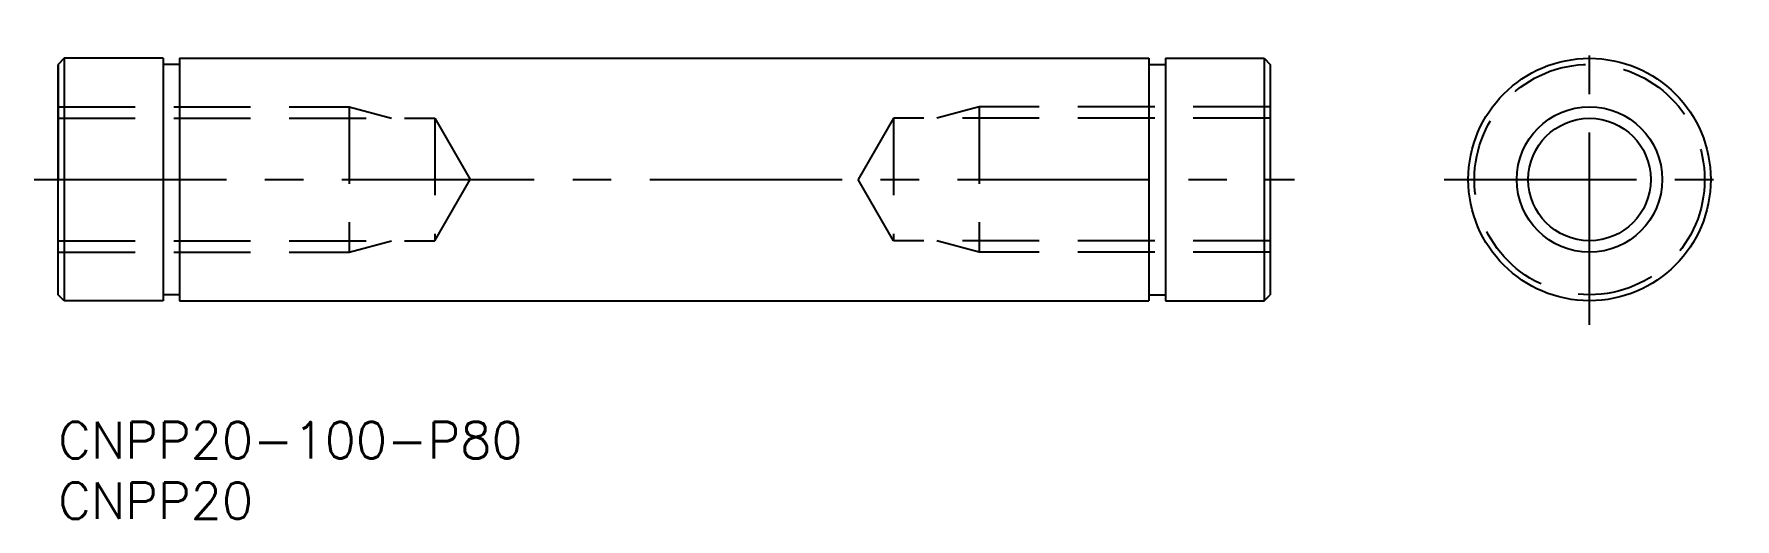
# Model space of a CAD drawing. Extents: x -2 to 138, y -8 to 32.
import ezdxf

# ---------------------------------------------------------------- set-up
doc = ezdxf.new("R2010")
doc.units = 0
doc.header["$LTSCALE"] = 0.5
doc.linetypes.add('CENTER', pattern=[50.8, 31.75, -6.35, 6.35, -6.35])
doc.linetypes.add('DASHED', pattern=[19.05, 12.7, -6.35])
for name, color, linetype in [('MSM_CENTER', 1, 'CENTER'), ('MSM_CONTINUOUS', 7, 'CONTINUOUS'), ('MSM_DASHED', 4, 'DASHED'), ('MSM_NARROW', 5, 'CONTINUOUS'), ('MSM_PART_NUMBER', 7, 'CONTINUOUS')]:
    doc.layers.add(name, color=color, linetype=linetype)
doc.styles.get("Standard").update_dxf_attribs({"font": 'txt.shx', "height": 3, "bigfont": 'bigfont.shx'})

# ---------------------------------------------------------------- blocks, each defined once
blk = doc.blocks.new('*U3')
at = {"layer": 'MSM_PART_NUMBER'}
blk.add_text('CNPP20-100-P80', height=3, dxfattribs=at).set_placement((0, -3))
blk = doc.blocks.new('*U4')
at = {"layer": 'MSM_PART_NUMBER'}
blk.add_text('CNPP20', height=3, dxfattribs=at).set_placement((0, -8))

msp = doc.modelspace()

# ---------------------------------------------------------------- linework, layer by layer
at = {"layer": 'MSM_CENTER'}
for p, q in [((126.35, 8), (126.35, 32)), ((-2, 20), (102, 20)), ((114.35, 20), (138.35, 20))]:
    msp.add_line(p, q, dxfattribs=at)
at = {"layer": 'MSM_CONTINUOUS'}
for p, q in [((0.5, 30), (0, 29.5)), ((0, 29.5), (0, 20)), ((0, 10.5), (0, 29.5)), ((0.5, 30), (0.5, 10)), ((8.65, 30), (0.5, 30)), ((8.65, 30), (8.65, 10)), ((10, 29.5), (8.65, 29.5)), ((10, 30), (90, 30)), ((10, 30), (10, 10)), ((90, 30), (90, 10)), ((90, 29.5), (91.35, 29.5)), ((91.35, 30), (91.35, 10)), ((91.35, 30), (99.5, 30)), ((99.5, 30), (100, 29.5)), ((99.5, 30), (99.5, 10)), ((100, 29.5), (100, 10.5)), ((0.5, 10), (0, 10.5)), ((8.65, 10), (0.5, 10)), ((10, 10.5), (8.65, 10.5)), ((10, 10), (90, 10)), ((90, 10.5), (91.35, 10.5)), ((91.35, 10), (99.5, 10)), ((99.5, 10), (100, 10.5))]:
    msp.add_line(p, q, dxfattribs=at)
for radius in [10, 5.05]:
    msp.add_circle((126.35, 20), radius, dxfattribs=at)
at = {"layer": 'MSM_DASHED'}
for p, q in [((0, 26), (24, 26)), ((24, 26), (24, 14)), ((24, 26), (24, 25.05)), ((24, 26), (27.5, 25.05)), ((76, 26), (72.5, 25.05)), ((100, 26), (76, 26)), ((76, 26), (76, 14)), ((76, 26), (76, 25.05)), ((0, 25.05), (31.08, 25.05)), ((31.08, 25.05), (31.08, 14.95)), ((31.08, 25.05), (34, 20)), ((68.92, 25.05), (66, 20)), ((100, 25.05), (68.92, 25.05)), ((68.92, 25.05), (68.92, 14.95)), ((31.08, 14.95), (34, 20)), ((68.92, 14.95), (66, 20)), ((0, 14.95), (31.08, 14.95)), ((24, 14), (27.5, 14.95)), ((100, 14.95), (68.92, 14.95)), ((76, 14), (72.5, 14.95)), ((0, 14), (24, 14)), ((100, 14), (76, 14))]:
    msp.add_line(p, q, dxfattribs=at)
msp.add_circle((126.35, 20), 9.5, dxfattribs=at)
at = {"layer": 'MSM_NARROW'}
msp.add_circle((126.35, 20), 6, dxfattribs=at)

# ---------------------------------------------------------------- block references
at = {"layer": 'MSM_CONTINUOUS'}
for name in ['*U3', '*U4']:
    msp.add_blockref(name, (0, 0), dxfattribs=at)

doc.saveas('drawing.dxf')
